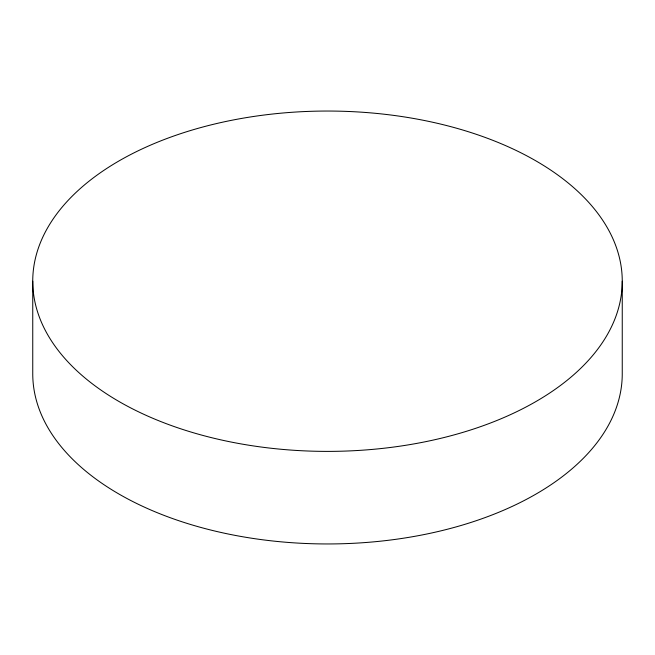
<?xml version="1.0" encoding="UTF-8"?>
<svg xmlns="http://www.w3.org/2000/svg" width="655" height="655" viewBox="0 0 655 655"><rect width="100%" height="100%" fill="white"/><g stroke="black" fill="none" stroke-linecap="round" stroke-linejoin="round"><path stroke-width="0.98" d="M622.25 281.216A294.75 170.169 0 0 1 180.125 428.591A294.75 170.169 0 0 1 180.125 133.841A294.75 170.169 0 0 1 622.25 281.216L622.25 373.784A294.75 170.169 0 0 1 327.5 543.953A294.75 170.169 0 0 1 32.75 373.784L32.75 281.216"/></g></svg>
